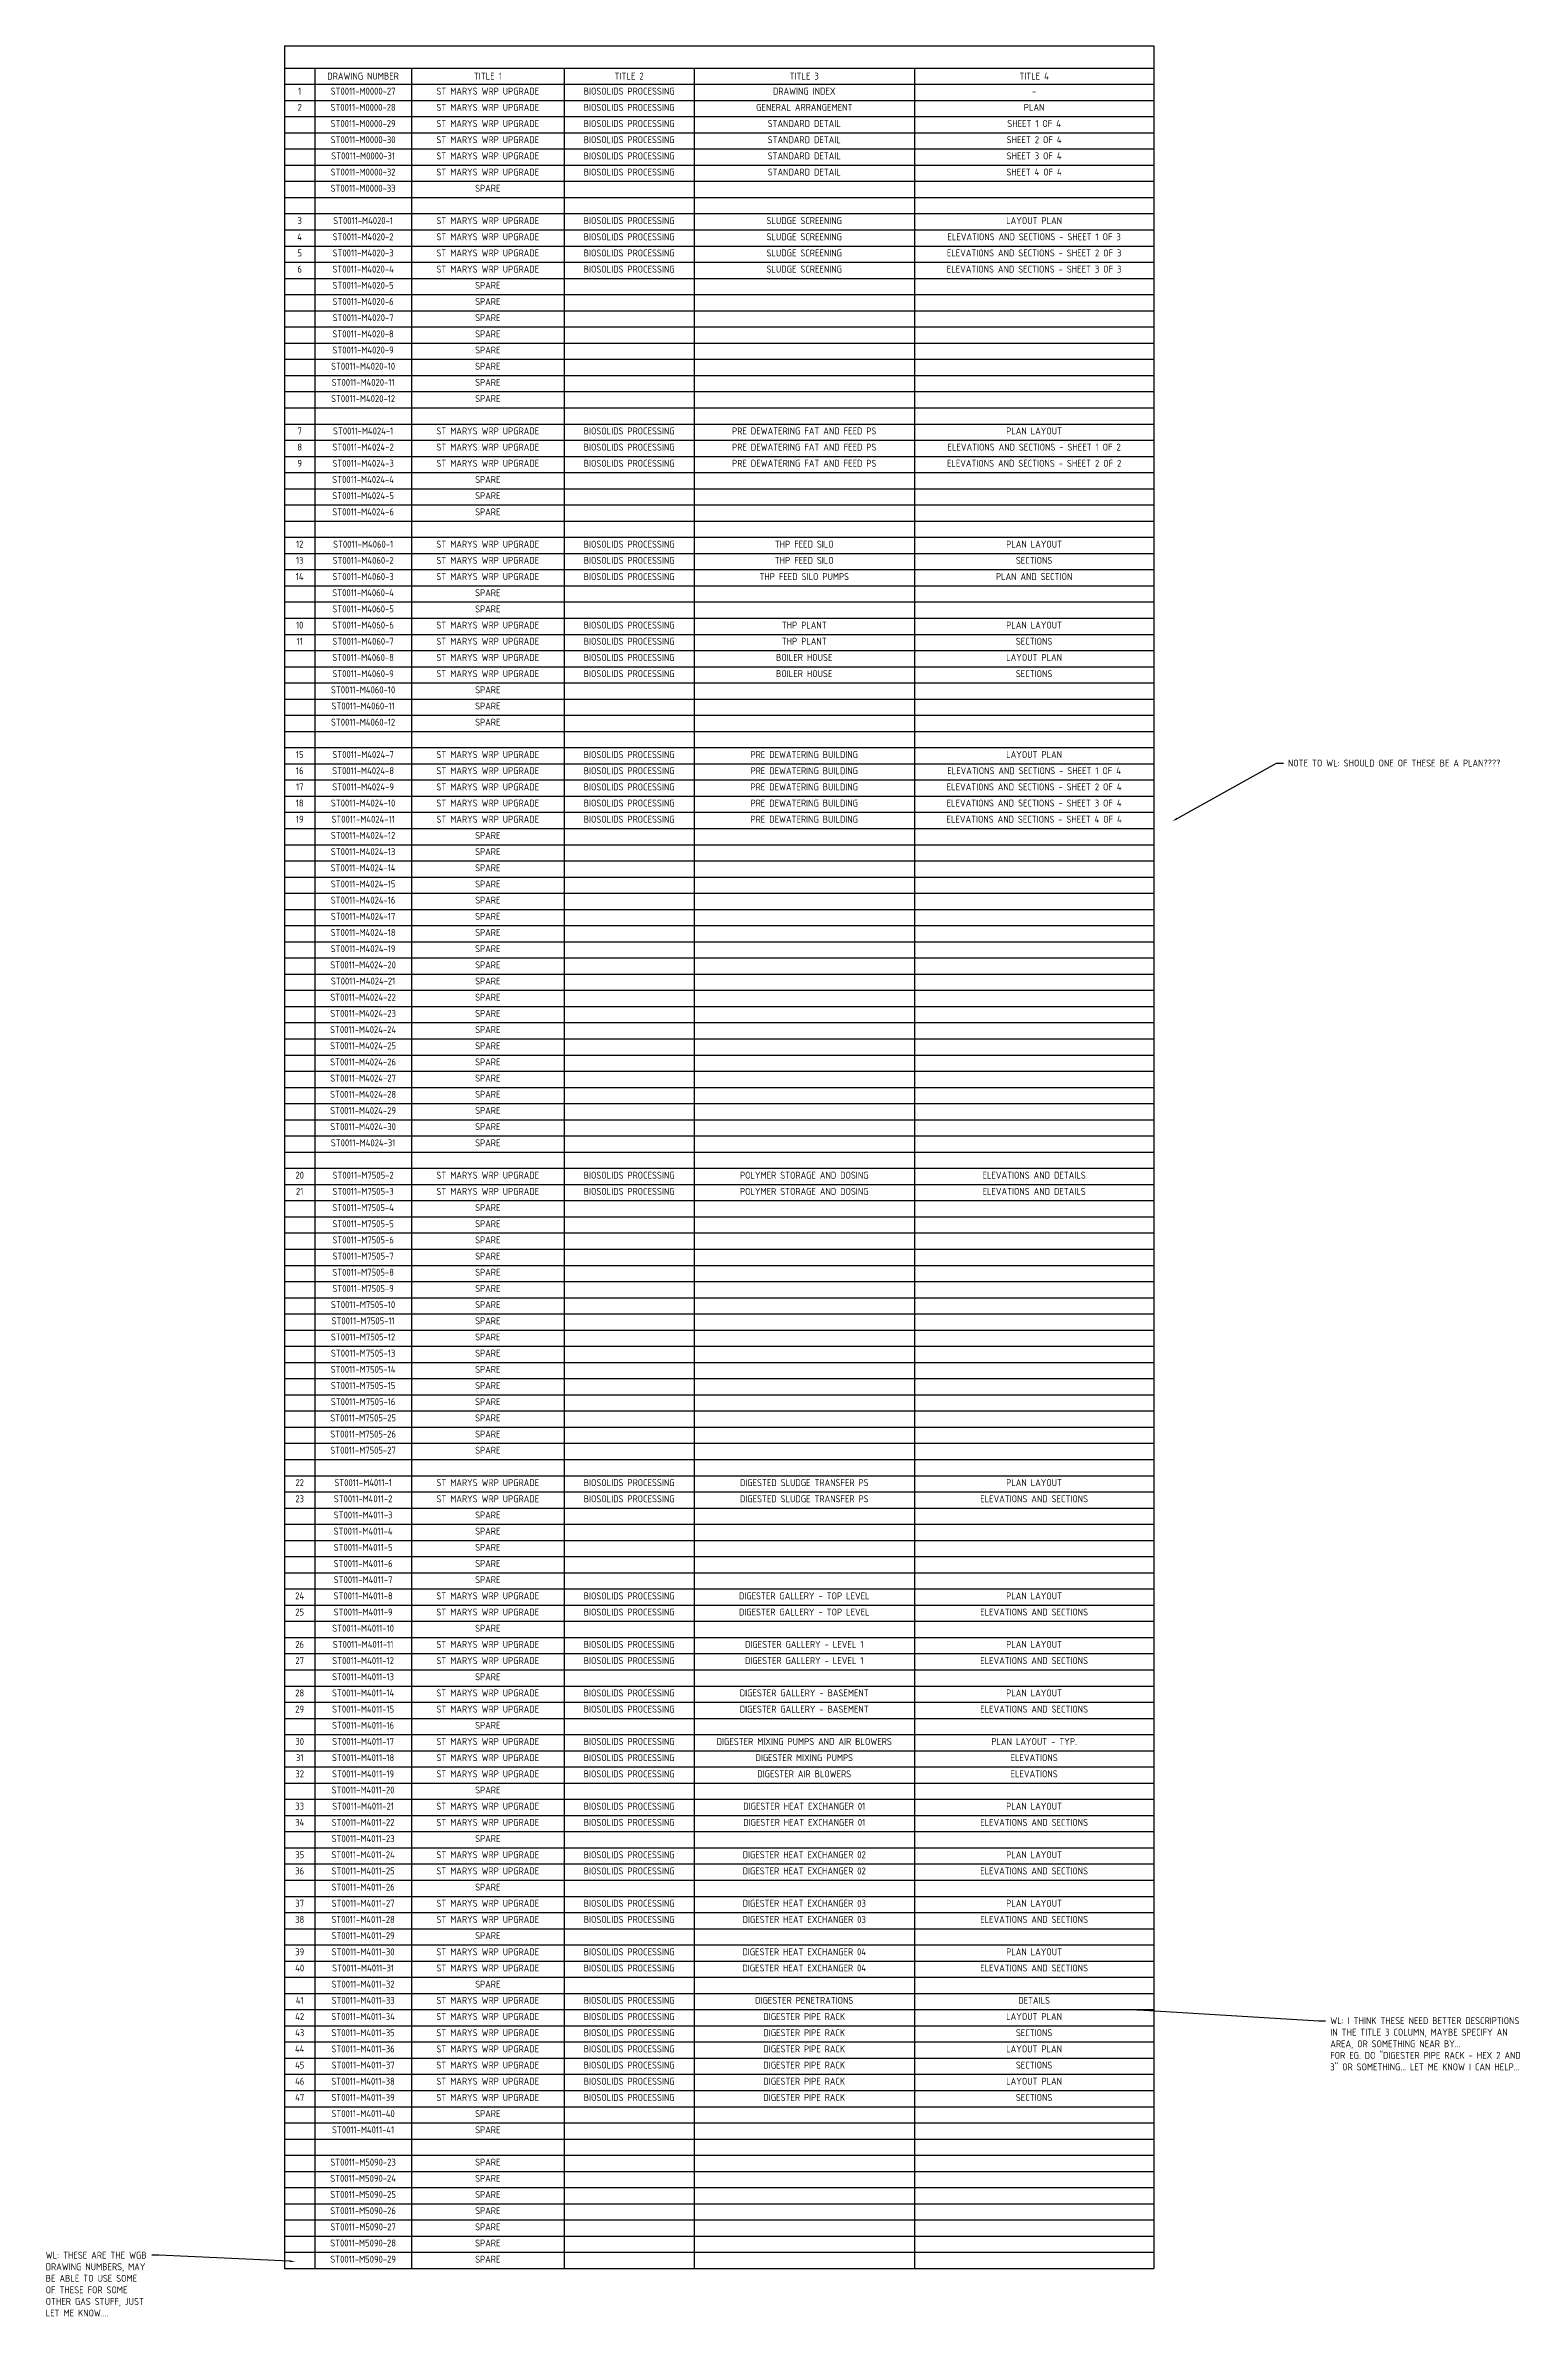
# Paper-space layout 'B' of a CAD drawing. Header units: millimetres. Extents: x -1500 to 841, y -418 to 594.
# Drawn here: x -1500 to -861, y -418 to 571 of the extents above; entities that cross this region are included whole.
import ezdxf
from ezdxf import colors
from ezdxf.entities.mleader import LeaderData, LeaderLine
from ezdxf.math import Vec2, Vec3

# ---------------------------------------------------------------- set-up
doc = ezdxf.new("R2010")
doc.units = ezdxf.units.MM
doc.header["$MEASUREMENT"] = 0
doc.layers.get('0').update_dxf_attribs({"true_color": 0xc2ced6})
doc.layers.add('70 - MISC', color=7, linetype='Continuous')
doc.styles.add('SYD WATER', font='isocp.shx')

# ---------------------------------------------------------------- blocks, each defined once
blk = doc.blocks.new('*T22')
at = {"layer": '70 - MISC', "color": 0, "linetype": 'ByBlock', "lineweight": -2, "transparency": 16777216}
for p, q in [((0, 0), (376.06, 0)), ((0, 0), (0, -9.67)), ((376.06, 0), (376.06, -9.67))]:
    blk.add_line(p, q, dxfattribs=at)
at = {"layer": '70 - MISC', "linetype": 'ByBlock', "lineweight": -2, "transparency": 16777216}
for p, q in [((0, -9.67), (376.06, -9.67)), ((0, -9.67), (0, -961.67)), ((13.05, -9.67), (13.05, -961.67)), ((54.87, -9.67), (54.87, -961.67)), ((120.95, -9.67), (120.95, -961.67)), ((177.17, -9.67), (177.17, -961.67)), ((272.48, -9.67), (272.48, -961.67)), ((376.06, -9.67), (376.06, -961.67)), ((0, -16.67), (376.06, -16.67)), ((0, -23.67), (376.06, -23.67)), ((0, -30.67), (376.06, -30.67)), ((0, -37.67), (376.06, -37.67)), ((0, -44.67), (376.06, -44.67)), ((0, -51.67), (376.06, -51.67)), ((0, -58.67), (376.06, -58.67)), ((0, -65.67), (376.06, -65.67)), ((0, -72.67), (376.06, -72.67)), ((0, -79.67), (376.06, -79.67)), ((0, -86.67), (376.06, -86.67)), ((0, -93.67), (376.06, -93.67)), ((0, -100.67), (376.06, -100.67)), ((0, -107.67), (376.06, -107.67)), ((0, -114.67), (376.06, -114.67)), ((0, -121.67), (376.06, -121.67)), ((0, -128.67), (376.06, -128.67)), ((0, -135.67), (376.06, -135.67)), ((0, -142.67), (376.06, -142.67)), ((0, -149.67), (376.06, -149.67)), ((0, -156.67), (376.06, -156.67)), ((0, -163.67), (376.06, -163.67)), ((0, -170.67), (376.06, -170.67)), ((0, -177.67), (376.06, -177.67)), ((0, -184.67), (376.06, -184.67)), ((0, -191.67), (376.06, -191.67)), ((0, -198.67), (376.06, -198.67)), ((0, -205.67), (376.06, -205.67)), ((0, -212.67), (376.06, -212.67)), ((0, -219.67), (376.06, -219.67)), ((0, -226.67), (376.06, -226.67)), ((0, -233.67), (376.06, -233.67)), ((0, -240.67), (376.06, -240.67)), ((0, -247.67), (376.06, -247.67)), ((0, -254.67), (376.06, -254.67)), ((0, -261.67), (376.06, -261.67)), ((0, -268.67), (376.06, -268.67)), ((0, -275.67), (376.06, -275.67)), ((0, -282.67), (376.06, -282.67)), ((0, -289.67), (376.06, -289.67)), ((0, -296.67), (376.06, -296.67)), ((0, -303.67), (376.06, -303.67)), ((0, -310.67), (376.06, -310.67)), ((0, -317.67), (376.06, -317.67)), ((0, -324.67), (376.06, -324.67)), ((0, -331.67), (376.06, -331.67)), ((0, -338.67), (376.06, -338.67)), ((0, -345.67), (376.06, -345.67)), ((0, -352.67), (376.06, -352.67)), ((0, -359.67), (376.06, -359.67)), ((0, -366.67), (376.06, -366.67)), ((0, -373.67), (376.06, -373.67)), ((0, -380.67), (376.06, -380.67)), ((0, -387.67), (376.06, -387.67)), ((0, -394.67), (376.06, -394.67)), ((0, -401.67), (376.06, -401.67)), ((0, -408.67), (376.06, -408.67)), ((0, -415.67), (376.06, -415.67)), ((0, -422.67), (376.06, -422.67)), ((0, -429.67), (376.06, -429.67)), ((0, -436.67), (376.06, -436.67)), ((0, -443.67), (376.06, -443.67)), ((0, -450.67), (376.06, -450.67)), ((0, -457.67), (376.06, -457.67)), ((0, -464.67), (376.06, -464.67)), ((0, -471.67), (376.06, -471.67)), ((0, -478.67), (376.06, -478.67)), ((0, -485.67), (376.06, -485.67)), ((0, -492.67), (376.06, -492.67)), ((0, -499.67), (376.06, -499.67)), ((0, -506.67), (376.06, -506.67)), ((0, -513.67), (376.06, -513.67)), ((0, -520.67), (376.06, -520.67)), ((0, -527.67), (376.06, -527.67)), ((0, -534.67), (376.06, -534.67)), ((0, -541.67), (376.06, -541.67)), ((0, -548.67), (376.06, -548.67)), ((0, -555.67), (376.06, -555.67)), ((0, -562.67), (376.06, -562.67)), ((0, -569.67), (376.06, -569.67)), ((0, -576.67), (376.06, -576.67)), ((0, -583.67), (376.06, -583.67)), ((0, -590.67), (376.06, -590.67)), ((0, -597.67), (376.06, -597.67)), ((0, -604.67), (376.06, -604.67)), ((0, -611.67), (376.06, -611.67)), ((0, -618.67), (376.06, -618.67)), ((0, -625.67), (376.06, -625.67)), ((0, -632.67), (376.06, -632.67)), ((0, -639.67), (376.06, -639.67)), ((0, -646.67), (376.06, -646.67)), ((0, -653.67), (376.06, -653.67)), ((0, -660.67), (376.06, -660.67)), ((0, -667.67), (376.06, -667.67)), ((0, -674.67), (376.06, -674.67)), ((0, -681.67), (376.06, -681.67)), ((0, -688.67), (376.06, -688.67)), ((0, -695.67), (376.06, -695.67)), ((0, -702.67), (376.06, -702.67)), ((0, -709.67), (376.06, -709.67)), ((0, -716.67), (376.06, -716.67)), ((0, -723.67), (376.06, -723.67)), ((0, -730.67), (376.06, -730.67)), ((0, -737.67), (376.06, -737.67)), ((0, -744.67), (376.06, -744.67)), ((0, -751.67), (376.06, -751.67)), ((0, -758.67), (376.06, -758.67)), ((0, -765.67), (376.06, -765.67)), ((0, -772.67), (376.06, -772.67)), ((0, -779.67), (376.06, -779.67)), ((0, -786.67), (376.06, -786.67)), ((0, -793.67), (376.06, -793.67)), ((0, -800.67), (376.06, -800.67)), ((0, -807.67), (376.06, -807.67)), ((0, -814.67), (376.06, -814.67)), ((0, -821.67), (376.06, -821.67)), ((0, -828.67), (376.06, -828.67)), ((0, -835.67), (376.06, -835.67)), ((0, -842.67), (376.06, -842.67)), ((0, -849.67), (376.06, -849.67)), ((0, -856.67), (376.06, -856.67)), ((0, -863.67), (376.06, -863.67)), ((0, -870.67), (376.06, -870.67)), ((0, -877.67), (376.06, -877.67)), ((0, -884.67), (376.06, -884.67)), ((0, -891.67), (376.06, -891.67)), ((0, -898.67), (376.06, -898.67)), ((0, -905.67), (376.06, -905.67)), ((0, -912.67), (376.06, -912.67)), ((0, -919.67), (376.06, -919.67)), ((0, -926.67), (376.06, -926.67)), ((0, -933.67), (376.06, -933.67)), ((0, -940.67), (376.06, -940.67)), ((0, -947.67), (376.06, -947.67)), ((0, -954.67), (376.06, -954.67)), ((0, -961.67), (376.06, -961.67))]:
    blk.add_line(p, q, dxfattribs=at)
at = {"layer": '70 - MISC', "color": 2, "transparency": 16777216, "char_height": 3, "style": 'SYD WATER'}
for s, insert, width, attachment_point in [('1', (6.53, -18.17), 10.0503, 2), ('DRAWING NUMBER', (33.96, -13.17), 38.821, 5), ('ST0011-M0000-27', (33.96, -18.17), 38.821, 2), ('ST MARYS WRP UPGRADE', (87.91, -18.17), 63.0752, 2), ('TITLE 1', (87.91, -13.17), 63.0752, 5), ('BIOSOLIDS PROCESSING', (149.06, -18.17), 53.2231, 2), ('TITLE 2', (149.06, -13.17), 53.2231, 5), ('DRAWING INDEX', (224.82, -18.17), 92.3083, 2), ('TITLE 3', (224.82, -13.17), 92.3083, 5), ('TITLE 4', (324.27, -13.17), 100.5855, 5), ('2', (6.53, -25.17), 10.0503, 2), ('ST0011-M0000-28', (33.96, -25.17), 38.821, 2), ('ST MARYS WRP UPGRADE', (87.91, -25.17), 63.0752, 2), ('BIOSOLIDS PROCESSING', (149.06, -25.17), 53.2231, 2), ('GENERAL ARRANGEMENT', (224.82, -25.17), 92.3083, 2), ('PLAN', (324.27, -25.17), 100.5855, 2), ('-', (324.27, -18.17), 100.5855, 2), ('ST0011-M0000-29', (33.96, -32.17), 38.821, 2), ('ST0011-M0000-30', (33.96, -39.17), 38.821, 2), ('ST MARYS WRP UPGRADE', (87.91, -32.17), 63.0752, 2), ('ST MARYS WRP UPGRADE', (87.91, -39.17), 63.0752, 2), ('BIOSOLIDS PROCESSING', (149.06, -32.17), 53.2231, 2), ('BIOSOLIDS PROCESSING', (149.06, -39.17), 53.2231, 2), ('STANDARD DETAIL', (224.82, -32.17), 92.3083, 2), ('STANDARD DETAIL', (224.82, -39.17), 92.3083, 2), ('SHEET 2 OF 4', (324.27, -39.17), 100.5855, 2), ('SHEET 1 OF 4', (324.27, -32.17), 100.5855, 2), ('ST0011-M0000-31', (33.96, -46.17), 38.821, 2), ('ST MARYS WRP UPGRADE', (87.91, -46.17), 63.0752, 2), ('BIOSOLIDS PROCESSING', (149.06, -46.17), 53.2231, 2), ('STANDARD DETAIL', (224.82, -46.17), 92.3083, 2), ('SHEET 3 OF 4', (324.27, -46.17), 100.5855, 2), ('ST0011-M0000-32', (33.96, -53.17), 38.821, 2), ('ST MARYS WRP UPGRADE', (87.91, -53.17), 63.0752, 2), ('BIOSOLIDS PROCESSING', (149.06, -53.17), 53.2231, 2), ('STANDARD DETAIL', (224.82, -53.17), 92.3083, 2), ('SHEET 4 OF 4', (324.27, -53.17), 100.5855, 2), ('ST0011-M0000-33', (33.96, -60.17), 38.821, 2), ('SPARE', (87.91, -60.17), 63.0752, 2), ('3', (6.53, -74.17), 10.0503, 2), ('ST0011-M4020-1', (33.96, -74.17), 38.821, 2), ('ST MARYS WRP UPGRADE', (87.91, -74.17), 63.0752, 2), ('BIOSOLIDS PROCESSING', (149.06, -74.17), 53.2231, 2), ('SLUDGE SCREENING', (224.82, -74.17), 92.3083, 2), ('LAYOUT PLAN', (324.27, -74.17), 100.5855, 2), ('4', (6.53, -81.17), 10.0503, 2), ('5', (6.53, -88.17), 10.0503, 2), ('ST0011-M4020-3', (33.96, -88.17), 38.821, 2), ('ST0011-M4020-2', (33.96, -81.17), 38.821, 2), ('ST MARYS WRP UPGRADE', (87.91, -81.17), 63.0752, 2), ('ST MARYS WRP UPGRADE', (87.91, -88.17), 63.0752, 2), ('BIOSOLIDS PROCESSING', (149.06, -81.17), 53.2231, 2), ('BIOSOLIDS PROCESSING', (149.06, -88.17), 53.2231, 2), ('SLUDGE SCREENING', (224.82, -81.17), 92.3083, 2), ('SLUDGE SCREENING', (224.82, -88.17), 92.3083, 2), ('ELEVATIONS AND SECTIONS - SHEET 2 OF 3', (324.27, -88.17), 100.5855, 2), ('ELEVATIONS AND SECTIONS - SHEET 1 OF 3', (324.27, -81.17), 100.5855, 2), ('6', (6.53, -95.17), 10.0503, 2), ('ST0011-M4020-4', (33.96, -95.17), 38.821, 2), ('ST MARYS WRP UPGRADE', (87.91, -95.17), 63.0752, 2), ('BIOSOLIDS PROCESSING', (149.06, -95.17), 53.2231, 2), ('SLUDGE SCREENING', (224.82, -95.17), 92.3083, 2), ('ELEVATIONS AND SECTIONS - SHEET 3 OF 3', (324.27, -95.17), 100.5855, 2), ('ST0011-M4020-5', (33.96, -102.17), 38.821, 2), ('SPARE', (87.91, -102.17), 63.0752, 2), ('ST0011-M4020-6', (33.96, -109.17), 38.821, 2), ('ST0011-M4020-7', (33.96, -116.17), 38.821, 2), ('SPARE', (87.91, -109.17), 63.0752, 2), ('SPARE', (87.91, -116.17), 63.0752, 2), ('ST0011-M4020-8', (33.96, -123.17), 38.821, 2), ('SPARE', (87.91, -123.17), 63.0752, 2), ('ST0011-M4020-10', (33.96, -137.17), 38.821, 2), ('ST0011-M4020-9', (33.96, -130.17), 38.821, 2), ('SPARE', (87.91, -130.17), 63.0752, 2), ('SPARE', (87.91, -137.17), 63.0752, 2), ('ST0011-M4020-11', (33.96, -144.17), 38.821, 2), ('SPARE', (87.91, -144.17), 63.0752, 2), ('ST0011-M4020-12', (33.96, -151.17), 38.821, 2), ('SPARE', (87.91, -151.17), 63.0752, 2), ('7', (6.53, -165.17), 10.0503, 2), ('ST0011-M4024-1', (33.96, -165.17), 38.821, 2), ('ST MARYS WRP UPGRADE', (87.91, -165.17), 63.0752, 2), ('BIOSOLIDS PROCESSING', (149.06, -165.17), 53.2231, 2), ('PRE DEWATERING FAT AND FEED PS ', (224.82, -165.17), 92.3083, 2), ('PLAN LAYOUT', (324.27, -165.17), 100.5855, 2), ('8', (6.53, -172.17), 10.0503, 2), ('ST0011-M4024-2', (33.96, -172.17), 38.821, 2), ('ST MARYS WRP UPGRADE', (87.91, -172.17), 63.0752, 2), ('BIOSOLIDS PROCESSING', (149.06, -172.17), 53.2231, 2), ('PRE DEWATERING FAT AND FEED PS ', (224.82, -172.17), 92.3083, 2), ('ELEVATIONS AND SECTIONS - SHEET 1 OF 2', (324.27, -172.17), 100.5855, 2), ('9', (6.53, -179.17), 10.0503, 2), ('ST0011-M4024-4', (33.96, -186.17), 38.821, 2), ('ST0011-M4024-3', (33.96, -179.17), 38.821, 2), ('ST MARYS WRP UPGRADE', (87.91, -179.17), 63.0752, 2), ('SPARE', (87.91, -186.17), 63.0752, 2), ('BIOSOLIDS PROCESSING', (149.06, -179.17), 53.2231, 2), ('PRE DEWATERING FAT AND FEED PS ', (224.82, -179.17), 92.3083, 2), ('ELEVATIONS AND SECTIONS - SHEET 2 OF 2', (324.27, -179.17), 100.5855, 2), ('ST0011-M4024-5', (33.96, -193.17), 38.821, 2), ('SPARE', (87.91, -193.17), 63.0752, 2), ('ST0011-M4024-6', (33.96, -200.17), 38.821, 2), ('SPARE', (87.91, -200.17), 63.0752, 2), ('12', (6.53, -214.17), 10.0503, 2), ('ST0011-M4060-1', (33.96, -214.17), 38.821, 2), ('ST MARYS WRP UPGRADE', (87.91, -214.17), 63.0752, 2), ('BIOSOLIDS PROCESSING', (149.06, -214.17), 53.2231, 2), ('THP FEED SILO', (224.82, -214.17), 92.3083, 2), ('PLAN LAYOUT', (324.27, -214.17), 100.5855, 2), ('13', (6.53, -221.17), 10.0503, 2), ('ST0011-M4060-2', (33.96, -221.17), 38.821, 2), ('ST MARYS WRP UPGRADE', (87.91, -221.17), 63.0752, 2), ('BIOSOLIDS PROCESSING', (149.06, -221.17), 53.2231, 2), ('THP FEED SILO', (224.82, -221.17), 92.3083, 2), ('SECTIONS', (324.27, -221.17), 100.5855, 2), ('14', (6.53, -228.17), 10.0503, 2), ('ST0011-M4060-4', (33.96, -235.17), 38.821, 2), ('ST0011-M4060-3', (33.96, -228.17), 38.821, 2), ('ST MARYS WRP UPGRADE', (87.91, -228.17), 63.0752, 2), ('SPARE', (87.91, -235.17), 63.0752, 2), ('BIOSOLIDS PROCESSING', (149.06, -228.17), 53.2231, 2), ('THP FEED SILO PUMPS', (224.82, -228.17), 92.3083, 2), ('PLAN AND SECTION', (324.27, -228.17), 100.5855, 2), ('ST0011-M4060-5', (33.96, -242.17), 38.821, 2), ('SPARE', (87.91, -242.17), 63.0752, 2), ('10', (6.53, -249.17), 10.0503, 2), ('11', (6.53, -256.17), 10.0503, 2), ('ST0011-M4060-6', (33.96, -249.17), 38.821, 2), ('ST0011-M4060-7', (33.96, -256.17), 38.821, 2), ('ST MARYS WRP UPGRADE', (87.91, -249.17), 63.0752, 2), ('ST MARYS WRP UPGRADE', (87.91, -256.17), 63.0752, 2), ('BIOSOLIDS PROCESSING', (149.06, -249.17), 53.2231, 2), ('BIOSOLIDS PROCESSING', (149.06, -256.17), 53.2231, 2), ('THP PLANT ', (224.82, -249.17), 92.3083, 2), ('THP PLANT ', (224.82, -256.17), 92.3083, 2), ('PLAN LAYOUT', (324.27, -249.17), 100.5855, 2), ('SECTIONS', (324.27, -256.17), 100.5855, 2), ('ST0011-M4060-8', (33.96, -263.17), 38.821, 2), ('ST MARYS WRP UPGRADE', (87.91, -263.17), 63.0752, 2), ('BIOSOLIDS PROCESSING', (149.06, -263.17), 53.2231, 2), ('BOILER HOUSE', (224.82, -263.17), 92.3083, 2), ('LAYOUT PLAN', (324.27, -263.17), 100.5855, 2), ('ST0011-M4060-9', (33.96, -270.17), 38.821, 2), ('ST MARYS WRP UPGRADE', (87.91, -270.17), 63.0752, 2), ('BIOSOLIDS PROCESSING', (149.06, -270.17), 53.2231, 2), ('BOILER HOUSE', (224.82, -270.17), 92.3083, 2), ('SECTIONS', (324.27, -270.17), 100.5855, 2), ('ST0011-M4060-10', (33.96, -277.17), 38.821, 2), ('ST0011-M4060-11', (33.96, -284.17), 38.821, 2), ('SPARE', (87.91, -277.17), 63.0752, 2), ('SPARE', (87.91, -284.17), 63.0752, 2), ('ST0011-M4060-12', (33.96, -291.17), 38.821, 2), ('SPARE', (87.91, -291.17), 63.0752, 2), ('15', (6.53, -305.17), 10.0503, 2), ('ST0011-M4024-7', (33.96, -305.17), 38.821, 2), ('ST MARYS WRP UPGRADE', (87.91, -305.17), 63.0752, 2), ('BIOSOLIDS PROCESSING', (149.06, -305.17), 53.2231, 2), ('PRE DEWATERING BUILDING', (224.82, -305.17), 92.3083, 2), ('LAYOUT PLAN', (324.27, -305.17), 100.5855, 2), ('16', (6.53, -312.17), 10.0503, 2), ('ST0011-M4024-8', (33.96, -312.17), 38.821, 2), ('ST MARYS WRP UPGRADE', (87.91, -312.17), 63.0752, 2), ('BIOSOLIDS PROCESSING', (149.06, -312.17), 53.2231, 2), ('PRE DEWATERING BUILDING', (224.82, -312.17), 92.3083, 2), ('ELEVATIONS AND SECTIONS - SHEET 1 OF 4', (324.27, -312.17), 100.5855, 2), ('18', (6.53, -326.17), 10.0503, 2), ('17', (6.53, -319.17), 10.0503, 2), ('ST0011-M4024-10', (33.96, -326.17), 38.821, 2), ('ST0011-M4024-9', (33.96, -319.17), 38.821, 2), ('ST MARYS WRP UPGRADE', (87.91, -319.17), 63.0752, 2), ('ST MARYS WRP UPGRADE', (87.91, -326.17), 63.0752, 2), ('BIOSOLIDS PROCESSING', (149.06, -319.17), 53.2231, 2), ('BIOSOLIDS PROCESSING', (149.06, -326.17), 53.2231, 2), ('PRE DEWATERING BUILDING', (224.82, -319.17), 92.3083, 2), ('PRE DEWATERING BUILDING', (224.82, -326.17), 92.3083, 2), ('ELEVATIONS AND SECTIONS - SHEET 3 OF 4', (324.27, -326.17), 100.5855, 2), ('ELEVATIONS AND SECTIONS - SHEET 2 OF 4', (324.27, -319.17), 100.5855, 2), ('19', (6.53, -333.17), 10.0503, 2), ('ST0011-M4024-11', (33.96, -333.17), 38.821, 2), ('ST MARYS WRP UPGRADE', (87.91, -333.17), 63.0752, 2), ('BIOSOLIDS PROCESSING', (149.06, -333.17), 53.2231, 2), ('PRE DEWATERING BUILDING', (224.82, -333.17), 92.3083, 2), ('ELEVATIONS AND SECTIONS - SHEET 4 OF 4', (324.27, -333.17), 100.5855, 2), ('ST0011-M4024-12', (33.96, -340.17), 38.821, 2), ('SPARE', (87.91, -340.17), 63.0752, 2), ('ST0011-M4024-14', (33.96, -354.17), 38.821, 2), ('ST0011-M4024-13', (33.96, -347.17), 38.821, 2), ('SPARE', (87.91, -347.17), 63.0752, 2), ('SPARE', (87.91, -354.17), 63.0752, 2), ('ST0011-M4024-15', (33.96, -361.17), 38.821, 2), ('SPARE', (87.91, -361.17), 63.0752, 2), ('ST0011-M4024-16', (33.96, -368.17), 38.821, 2), ('ST0011-M4024-17', (33.96, -375.17), 38.821, 2), ('SPARE', (87.91, -368.17), 63.0752, 2), ('SPARE', (87.91, -375.17), 63.0752, 2), ('ST0011-M4024-18', (33.96, -382.17), 38.821, 2), ('SPARE', (87.91, -382.17), 63.0752, 2), ('ST0011-M4024-19', (33.96, -389.17), 38.821, 2), ('SPARE', (87.91, -389.17), 63.0752, 2), ('ST0011-M4024-20', (33.96, -396.17), 38.821, 2), ('ST0011-M4024-21', (33.96, -403.17), 38.821, 2), ('SPARE', (87.91, -396.17), 63.0752, 2), ('SPARE', (87.91, -403.17), 63.0752, 2), ('ST0011-M4024-22', (33.96, -410.17), 38.821, 2), ('SPARE', (87.91, -410.17), 63.0752, 2), ('ST0011-M4024-24', (33.96, -424.17), 38.821, 2), ('ST0011-M4024-23', (33.96, -417.17), 38.821, 2), ('SPARE', (87.91, -417.17), 63.0752, 2), ('SPARE', (87.91, -424.17), 63.0752, 2), ('ST0011-M4024-25', (33.96, -431.17), 38.821, 2), ('SPARE', (87.91, -431.17), 63.0752, 2), ('ST0011-M4024-26', (33.96, -438.17), 38.821, 2), ('SPARE', (87.91, -438.17), 63.0752, 2), ('ST0011-M4024-28', (33.96, -452.17), 38.821, 2), ('ST0011-M4024-27', (33.96, -445.17), 38.821, 2), ('SPARE', (87.91, -445.17), 63.0752, 2), ('SPARE', (87.91, -452.17), 63.0752, 2), ('ST0011-M4024-29', (33.96, -459.17), 38.821, 2), ('SPARE', (87.91, -459.17), 63.0752, 2), ('ST0011-M4024-30', (33.96, -466.17), 38.821, 2), ('ST0011-M4024-31', (33.96, -473.17), 38.821, 2), ('SPARE', (87.91, -466.17), 63.0752, 2), ('SPARE', (87.91, -473.17), 63.0752, 2), ('20', (6.53, -487.17), 10.0503, 2), ('21', (6.53, -494.17), 10.0503, 2), ('ST0011-M7505-3', (33.96, -494.17), 38.821, 2), ('ST0011-M7505-2', (33.96, -487.17), 38.821, 2), ('ST MARYS WRP UPGRADE', (87.91, -487.17), 63.0752, 2), ('ST MARYS WRP UPGRADE', (87.91, -494.17), 63.0752, 2), ('BIOSOLIDS PROCESSING', (149.06, -487.17), 53.2231, 2), ('BIOSOLIDS PROCESSING', (149.06, -494.17), 53.2231, 2), ('POLYMER STORAGE AND DOSING', (224.82, -487.17), 92.3083, 2), ('POLYMER STORAGE AND DOSING', (224.82, -494.17), 92.3083, 2), ('ELEVATIONS AND DETAILS', (324.27, -487.17), 100.5855, 2), ('ELEVATIONS AND DETAILS', (324.27, -494.17), 100.5855, 2), ('ST0011-M7505-4', (33.96, -501.17), 38.821, 2), ('SPARE', (87.91, -501.17), 63.0752, 2), ('ST0011-M7505-5', (33.96, -508.17), 38.821, 2), ('SPARE', (87.91, -508.17), 63.0752, 2), ('ST0011-M7505-6', (33.96, -515.17), 38.821, 2), ('ST0011-M7505-7', (33.96, -522.17), 38.821, 2), ('SPARE', (87.91, -515.17), 63.0752, 2), ('SPARE', (87.91, -522.17), 63.0752, 2), ('ST0011-M7505-8', (33.96, -529.17), 38.821, 2), ('SPARE', (87.91, -529.17), 63.0752, 2), ('ST0011-M7505-10', (33.96, -543.17), 38.821, 2), ('ST0011-M7505-9', (33.96, -536.17), 38.821, 2), ('SPARE', (87.91, -536.17), 63.0752, 2), ('SPARE', (87.91, -543.17), 63.0752, 2), ('ST0011-M7505-11', (33.96, -550.17), 38.821, 2), ('SPARE', (87.91, -550.17), 63.0752, 2), ('ST0011-M7505-12', (33.96, -557.17), 38.821, 2), ('SPARE', (87.91, -557.17), 63.0752, 2), ('ST0011-M7505-14', (33.96, -571.17), 38.821, 2), ('ST0011-M7505-13', (33.96, -564.17), 38.821, 2), ('SPARE', (87.91, -564.17), 63.0752, 2), ('SPARE', (87.91, -571.17), 63.0752, 2), ('ST0011-M7505-15', (33.96, -578.17), 38.821, 2), ('SPARE', (87.91, -578.17), 63.0752, 2), ('ST0011-M7505-25', (33.96, -592.17), 38.821, 2), ('ST0011-M7505-16', (33.96, -585.17), 38.821, 2), ('SPARE', (87.91, -585.17), 63.0752, 2), ('SPARE', (87.91, -592.17), 63.0752, 2), ('ST0011-M7505-26', (33.96, -599.17), 38.821, 2), ('SPARE', (87.91, -599.17), 63.0752, 2), ('ST0011-M7505-27', (33.96, -606.17), 38.821, 2), ('SPARE', (87.91, -606.17), 63.0752, 2), ('22', (6.53, -620.17), 10.0503, 2), ('ST0011-M4011-1', (33.96, -620.17), 38.821, 2), ('ST MARYS WRP UPGRADE', (87.91, -620.17), 63.0752, 2), ('BIOSOLIDS PROCESSING', (149.06, -620.17), 53.2231, 2), ('DIGESTED SLUDGE TRANSFER PS', (224.82, -620.17), 92.3083, 2), ('PLAN LAYOUT', (324.27, -620.17), 100.5855, 2), ('23', (6.53, -627.17), 10.0503, 2), ('ST0011-M4011-2', (33.96, -627.17), 38.821, 2), ('ST MARYS WRP UPGRADE', (87.91, -627.17), 63.0752, 2), ('BIOSOLIDS PROCESSING', (149.06, -627.17), 53.2231, 2), ('DIGESTED SLUDGE TRANSFER PS', (224.82, -627.17), 92.3083, 2), ('ELEVATIONS AND SECTIONS', (324.27, -627.17), 100.5855, 2), ('ST0011-M4011-4', (33.96, -641.17), 38.821, 2), ('ST0011-M4011-3', (33.96, -634.17), 38.821, 2), ('SPARE', (87.91, -634.17), 63.0752, 2), ('SPARE', (87.91, -641.17), 63.0752, 2), ('ST0011-M4011-5', (33.96, -648.17), 38.821, 2), ('SPARE', (87.91, -648.17), 63.0752, 2), ('ST0011-M4011-6', (33.96, -655.17), 38.821, 2), ('ST0011-M4011-7', (33.96, -662.17), 38.821, 2), ('SPARE', (87.91, -655.17), 63.0752, 2), ('SPARE', (87.91, -662.17), 63.0752, 2), ('24', (6.53, -669.17), 10.0503, 2), ('ST0011-M4011-8', (33.96, -669.17), 38.821, 2), ('ST MARYS WRP UPGRADE', (87.91, -669.17), 63.0752, 2), ('BIOSOLIDS PROCESSING', (149.06, -669.17), 53.2231, 2), ('DIGESTER GALLERY - TOP LEVEL', (224.82, -669.17), 92.3083, 2), ('PLAN LAYOUT', (324.27, -669.17), 100.5855, 2), ('25', (6.53, -676.17), 10.0503, 2), ('ST0011-M4011-9', (33.96, -676.17), 38.821, 2), ('ST MARYS WRP UPGRADE', (87.91, -676.17), 63.0752, 2), ('BIOSOLIDS PROCESSING', (149.06, -676.17), 53.2231, 2), ('DIGESTER GALLERY - TOP LEVEL', (224.82, -676.17), 92.3083, 2), ('ELEVATIONS AND SECTIONS', (324.27, -676.17), 100.5855, 2), ('26', (6.53, -690.17), 10.0503, 2), ('ST0011-M4011-10', (33.96, -683.17), 38.821, 2), ('ST0011-M4011-11', (33.96, -690.17), 38.821, 2), ('ST MARYS WRP UPGRADE', (87.91, -690.17), 63.0752, 2), ('SPARE', (87.91, -683.17), 63.0752, 2), ('BIOSOLIDS PROCESSING', (149.06, -690.17), 53.2231, 2), ('DIGESTER GALLERY - LEVEL 1', (224.82, -690.17), 92.3083, 2), ('PLAN LAYOUT', (324.27, -690.17), 100.5855, 2), ('27', (6.53, -697.17), 10.0503, 2), ('ST0011-M4011-12', (33.96, -697.17), 38.821, 2), ('ST MARYS WRP UPGRADE', (87.91, -697.17), 63.0752, 2), ('BIOSOLIDS PROCESSING', (149.06, -697.17), 53.2231, 2), ('DIGESTER GALLERY - LEVEL 1', (224.82, -697.17), 92.3083, 2), ('ELEVATIONS AND SECTIONS', (324.27, -697.17), 100.5855, 2), ('28', (6.53, -711.17), 10.0503, 2), ('ST0011-M4011-14', (33.96, -711.17), 38.821, 2), ('ST0011-M4011-13', (33.96, -704.17), 38.821, 2), ('ST MARYS WRP UPGRADE', (87.91, -711.17), 63.0752, 2), ('SPARE', (87.91, -704.17), 63.0752, 2), ('BIOSOLIDS PROCESSING', (149.06, -711.17), 53.2231, 2), ('DIGESTER GALLERY - BASEMENT', (224.82, -711.17), 92.3083, 2), ('PLAN LAYOUT', (324.27, -711.17), 100.5855, 2), ('29', (6.53, -718.17), 10.0503, 2), ('ST0011-M4011-15', (33.96, -718.17), 38.821, 2), ('ST MARYS WRP UPGRADE', (87.91, -718.17), 63.0752, 2), ('BIOSOLIDS PROCESSING', (149.06, -718.17), 53.2231, 2), ('DIGESTER GALLERY - BASEMENT ', (224.82, -718.17), 92.3083, 2), ('ELEVATIONS AND SECTIONS', (324.27, -718.17), 100.5855, 2), ('ST0011-M4011-16', (33.96, -725.17), 38.821, 2), ('SPARE', (87.91, -725.17), 63.0752, 2), ('30', (6.53, -732.17), 10.0503, 2), ('31', (6.53, -739.17), 10.0503, 2), ('ST0011-M4011-18', (33.96, -739.17), 38.821, 2), ('ST0011-M4011-17', (33.96, -732.17), 38.821, 2), ('ST MARYS WRP UPGRADE', (87.91, -732.17), 63.0752, 2), ('ST MARYS WRP UPGRADE', (87.91, -739.17), 63.0752, 2), ('BIOSOLIDS PROCESSING', (149.06, -732.17), 53.2231, 2), ('BIOSOLIDS PROCESSING', (149.06, -739.17), 53.2231, 2), ('DIGESTER MIXING PUMPS AND AIR BLOWERS', (224.82, -732.17), 92.3083, 2), ('DIGESTER MIXING PUMPS', (224.82, -739.17), 92.3083, 2), ('PLAN LAYOUT - TYP.', (324.27, -732.17), 100.5855, 2), ('ELEVATIONS', (324.27, -739.17), 100.5855, 2), ('32', (6.53, -746.17), 10.0503, 2), ('ST0011-M4011-19', (33.96, -746.17), 38.821, 2), ('ST MARYS WRP UPGRADE', (87.91, -746.17), 63.0752, 2), ('BIOSOLIDS PROCESSING', (149.06, -746.17), 53.2231, 2), ('DIGESTER AIR BLOWERS', (224.82, -746.17), 92.3083, 2), ('ELEVATIONS', (324.27, -746.17), 100.5855, 2), ('33', (6.53, -760.17), 10.0503, 2), ('ST0011-M4011-20', (33.96, -753.17), 38.821, 2), ('ST0011-M4011-21', (33.96, -760.17), 38.821, 2), ('ST MARYS WRP UPGRADE', (87.91, -760.17), 63.0752, 2), ('SPARE', (87.91, -753.17), 63.0752, 2), ('BIOSOLIDS PROCESSING', (149.06, -760.17), 53.2231, 2), ('DIGESTER HEAT EXCHANGER 01', (224.82, -760.17), 92.3083, 2), ('PLAN LAYOUT', (324.27, -760.17), 100.5855, 2), ('34', (6.53, -767.17), 10.0503, 2), ('ST0011-M4011-22', (33.96, -767.17), 38.821, 2), ('ST MARYS WRP UPGRADE', (87.91, -767.17), 63.0752, 2), ('BIOSOLIDS PROCESSING', (149.06, -767.17), 53.2231, 2), ('DIGESTER HEAT EXCHANGER 01', (224.82, -767.17), 92.3083, 2), ('ELEVATIONS AND SECTIONS', (324.27, -767.17), 100.5855, 2), ('ST0011-M4011-23', (33.96, -774.17), 38.821, 2), ('SPARE', (87.91, -774.17), 63.0752, 2), ('35', (6.53, -781.17), 10.0503, 2), ('36', (6.53, -788.17), 10.0503, 2), ('ST0011-M4011-24', (33.96, -781.17), 38.821, 2), ('ST0011-M4011-25', (33.96, -788.17), 38.821, 2), ('ST MARYS WRP UPGRADE', (87.91, -781.17), 63.0752, 2), ('ST MARYS WRP UPGRADE', (87.91, -788.17), 63.0752, 2), ('BIOSOLIDS PROCESSING', (149.06, -781.17), 53.2231, 2), ('BIOSOLIDS PROCESSING', (149.06, -788.17), 53.2231, 2), ('DIGESTER HEAT EXCHANGER 02', (224.82, -781.17), 92.3083, 2), ('DIGESTER HEAT EXCHANGER 02', (224.82, -788.17), 92.3083, 2), ('ELEVATIONS AND SECTIONS', (324.27, -788.17), 100.5855, 2), ('PLAN LAYOUT', (324.27, -781.17), 100.5855, 2), ('ST0011-M4011-26', (33.96, -795.17), 38.821, 2), ('SPARE', (87.91, -795.17), 63.0752, 2), ('38', (6.53, -809.17), 10.0503, 2), ('37', (6.53, -802.17), 10.0503, 2), ('ST0011-M4011-28', (33.96, -809.17), 38.821, 2), ('ST0011-M4011-27', (33.96, -802.17), 38.821, 2), ('ST MARYS WRP UPGRADE', (87.91, -802.17), 63.0752, 2), ('ST MARYS WRP UPGRADE', (87.91, -809.17), 63.0752, 2), ('BIOSOLIDS PROCESSING', (149.06, -802.17), 53.2231, 2), ('BIOSOLIDS PROCESSING', (149.06, -809.17), 53.2231, 2), ('DIGESTER HEAT EXCHANGER 03', (224.82, -802.17), 92.3083, 2), ('DIGESTER HEAT EXCHANGER 03', (224.82, -809.17), 92.3083, 2), ('ELEVATIONS AND SECTIONS', (324.27, -809.17), 100.5855, 2), ('PLAN LAYOUT', (324.27, -802.17), 100.5855, 2), ('ST0011-M4011-29', (33.96, -816.17), 38.821, 2), ('SPARE', (87.91, -816.17), 63.0752, 2), ('39', (6.53, -823.17), 10.0503, 2), ('40', (6.53, -830.17), 10.0503, 2), ('ST0011-M4011-30', (33.96, -823.17), 38.821, 2), ('ST0011-M4011-31', (33.96, -830.17), 38.821, 2), ('ST MARYS WRP UPGRADE', (87.91, -823.17), 63.0752, 2), ('ST MARYS WRP UPGRADE', (87.91, -830.17), 63.0752, 2), ('BIOSOLIDS PROCESSING', (149.06, -823.17), 53.2231, 2), ('BIOSOLIDS PROCESSING', (149.06, -830.17), 53.2231, 2), ('DIGESTER HEAT EXCHANGER 04', (224.82, -823.17), 92.3083, 2), ('DIGESTER HEAT EXCHANGER 04', (224.82, -830.17), 92.3083, 2), ('ELEVATIONS AND SECTIONS', (324.27, -830.17), 100.5855, 2), ('PLAN LAYOUT', (324.27, -823.17), 100.5855, 2), ('ST0011-M4011-32', (33.96, -837.17), 38.821, 2), ('SPARE', (87.91, -837.17), 63.0752, 2), ('41', (6.53, -844.17), 10.0503, 2), ('ST0011-M4011-33', (33.96, -844.17), 38.821, 2), ('ST MARYS WRP UPGRADE', (87.91, -844.17), 63.0752, 2), ('BIOSOLIDS PROCESSING', (149.06, -844.17), 53.2231, 2), ('DIGESTER PENETRATIONS', (224.82, -844.17), 92.3083, 2), ('DETAILS', (324.27, -844.17), 100.5855, 2), ('43', (6.53, -858.17), 10.0503, 2), ('42', (6.53, -851.17), 10.0503, 2), ('ST0011-M4011-34', (33.96, -851.17), 38.821, 2), ('ST0011-M4011-35', (33.96, -858.17), 38.821, 2), ('ST MARYS WRP UPGRADE', (87.91, -851.17), 63.0752, 2), ('ST MARYS WRP UPGRADE', (87.91, -858.17), 63.0752, 2), ('BIOSOLIDS PROCESSING', (149.06, -851.17), 53.2231, 2), ('BIOSOLIDS PROCESSING', (149.06, -858.17), 53.2231, 2), ('DIGESTER PIPE RACK', (224.82, -851.17), 92.3083, 2), ('DIGESTER PIPE RACK', (224.82, -858.17), 92.3083, 2), ('LAYOUT PLAN', (324.27, -851.17), 100.5855, 2), ('SECTIONS', (324.27, -858.17), 100.5855, 2), ('44', (6.53, -865.17), 10.0503, 2), ('ST0011-M4011-36', (33.96, -865.17), 38.821, 2), ('ST MARYS WRP UPGRADE', (87.91, -865.17), 63.0752, 2), ('BIOSOLIDS PROCESSING', (149.06, -865.17), 53.2231, 2), ('DIGESTER PIPE RACK', (224.82, -865.17), 92.3083, 2), ('LAYOUT PLAN', (324.27, -865.17), 100.5855, 2), ('45', (6.53, -872.17), 10.0503, 2), ('46', (6.53, -879.17), 10.0503, 2), ('ST0011-M4011-38', (33.96, -879.17), 38.821, 2), ('ST0011-M4011-37', (33.96, -872.17), 38.821, 2), ('ST MARYS WRP UPGRADE', (87.91, -872.17), 63.0752, 2), ('ST MARYS WRP UPGRADE', (87.91, -879.17), 63.0752, 2), ('BIOSOLIDS PROCESSING', (149.06, -872.17), 53.2231, 2), ('BIOSOLIDS PROCESSING', (149.06, -879.17), 53.2231, 2), ('DIGESTER PIPE RACK', (224.82, -872.17), 92.3083, 2), ('DIGESTER PIPE RACK', (224.82, -879.17), 92.3083, 2), ('LAYOUT PLAN', (324.27, -879.17), 100.5855, 2), ('SECTIONS', (324.27, -872.17), 100.5855, 2), ('47', (6.53, -886.17), 10.0503, 2), ('ST0011-M4011-39', (33.96, -886.17), 38.821, 2), ('ST MARYS WRP UPGRADE', (87.91, -886.17), 63.0752, 2), ('BIOSOLIDS PROCESSING', (149.06, -886.17), 53.2231, 2), ('DIGESTER PIPE RACK', (224.82, -886.17), 92.3083, 2), ('SECTIONS', (324.27, -886.17), 100.5855, 2), ('ST0011-M4011-40', (33.96, -893.17), 38.821, 2), ('SPARE', (87.91, -893.17), 63.0752, 2), ('ST0011-M4011-41', (33.96, -900.17), 38.821, 2), ('SPARE', (87.91, -900.17), 63.0752, 2), ('ST0011-M5090-23', (33.96, -914.17), 38.821, 2), ('SPARE', (87.91, -914.17), 63.0752, 2), ('ST0011-M5090-24', (33.96, -921.17), 38.821, 2), ('ST0011-M5090-25', (33.96, -928.17), 38.821, 2), ('SPARE', (87.91, -921.17), 63.0752, 2), ('SPARE', (87.91, -928.17), 63.0752, 2), ('ST0011-M5090-26', (33.96, -935.17), 38.821, 2), ('SPARE', (87.91, -935.17), 63.0752, 2), ('ST0011-M5090-27', (33.96, -942.17), 38.821, 2), ('SPARE', (87.91, -942.17), 63.0752, 2), ('ST0011-M5090-28', (33.96, -949.17), 38.821, 2), ('ST0011-M5090-29', (33.96, -956.17), 38.821, 2), ('SPARE', (87.91, -949.17), 63.0752, 2), ('SPARE', (87.91, -956.17), 63.0752, 2)]:
    blk.add_mtext(s, dxfattribs=dict(at, insert=insert, width=width, attachment_point=attachment_point))

psp = doc.layouts.new('B')

# ---------------------------------------------------------------- block references
psp.add_blockref('*T22', (-1396.82, 570.66))

# ---------------------------------------------------------------- leaders
ml = psp.add_multileader_mtext('Standard')
ml.set_content('NOTE TO WL: SHOULD ONE OF THESE BE A PLAN????', color=2, style='SYD WATER')
ml.set_leader_properties(color=7)
ml.build(insert=Vec2(0, 0))
ml.multileader.update_dxf_attribs({"dogleg_length": 3, "arrow_head_size": 2.5})
ctx = ml.context
ctx.base_point, ctx.char_height, ctx.arrow_head_size, ctx.plane_origin = Vec3(-964.71, 260.29), 3, 2.5, Vec3(-1012.79, 235.12)
notes = []
notes.append((ctx, [(0, (1, 1, 0), (-967.71, 260.29), (1, 0), 3, [(0, [(-1012.79, 235.12)], 0, [])])]))
ctx.mtext.insert, ctx.mtext.flow_direction = Vec3(-962.71, 261.8), 5
ml = psp.add_multileader_mtext('Standard')
ml.set_content('WL: I THINK THESE NEED BETTER DESCRIPTIONS IN THE TITLE 3 COLUMN, MAYBE SPECIFY AN AREA, OR SOMETHING NEAR BY...\\PFOR EG. DO "DIGESTER PIPE RACK - HEX 2 AND 3" OR SOMETHING... LET ME KNOW I CAN HELP...', color=2, style='SYD WATER')
ml.set_leader_properties(color=7)
ml.build(insert=Vec2(0, 0))
ml.multileader.update_dxf_attribs({"dogleg_length": 3, "arrow_head_size": 2.5})
ctx = ml.context
ctx.base_point, ctx.char_height, ctx.arrow_head_size, ctx.plane_origin = Vec3(-946.41, -283.81), 3, 2.5, Vec3(-1014.43, -289.29)
notes.append((ctx, [(0, (1, 1, 0), (-949.41, -283.81), (1, 0), 3, [(0, [(-1029.89, -279)], 0, [])])]))
ctx.mtext.insert, ctx.mtext.width, ctx.mtext.flow_direction = Vec3(-944.41, -282.3), 83.08, 5
ml = psp.add_multileader_mtext('Standard')
ml.set_content('WL: THESE ARE THE WGB DRAWING NUMBERS, MAY BE ABLE TO USE SOME OF THESE FOR SOME OTHER GAS STUFF, JUST LET ME KNOW....', color=2, style='SYD WATER')
ml.set_leader_properties(color=7)
ml.build(insert=Vec2(0, 0))
ml.multileader.update_dxf_attribs({"dogleg_length": 3, "arrow_head_size": 2.5})
ctx = ml.context
ctx.base_point, ctx.char_height, ctx.arrow_head_size, ctx.plane_origin = Vec3(-1502.18, -385.27), 3, 2.5, Vec3(-1392.17, -388)
notes.append((ctx, [(0, (1, 1, 0), (-1451.23, -385.27), (-1, 0), 3, [(0, [(-1392.17, -388)], 0, [])])]))
ctx.mtext.insert, ctx.mtext.width, ctx.mtext.flow_direction = Vec3(-1500.18, -383.77), 44.4992, 5
for ctx, leaders in notes:
    for number, flags, end, landing, length, lines in leaders:
        leader = LeaderData()
        leader.index, (leader.has_last_leader_line, leader.has_dogleg_vector, leader.attachment_direction) = number, flags
        leader.last_leader_point, leader.dogleg_vector, leader.dogleg_length = Vec3(end), Vec3(landing), length
        for number, points, colour, breaks in lines:
            line = LeaderLine()
            line.index, line.vertices, line.color, line.breaks = number, Vec3.list(points), colors.encode_raw_color(colour), breaks
            leader.lines.append(line)
        ctx.leaders.append(leader)

doc.saveas('drawing.dxf')
